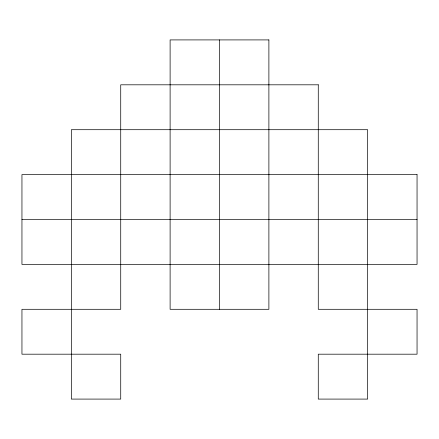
<?xml version="1.0" encoding="UTF-8"?>
<svg xmlns="http://www.w3.org/2000/svg" width="439" height="439" viewBox="0 0 439 439"><rect width="100%" height="100%" fill="white"/><g stroke="black" fill="none" stroke-linecap="round" stroke-linejoin="round"><path stroke-width="0.66" d="M21.95 219.5L417.05 219.5M219.5 39.911L219.5 309.297M268.887 39.911L170.112 39.911L170.112 309.297L268.887 309.297L268.887 39.911M318.275 84.809L120.725 84.809L120.725 309.297L21.95 309.297L21.95 354.191L120.725 354.191L120.725 399.089L71.337 399.089L71.337 129.703L367.662 129.703L367.662 399.089L318.275 399.089L318.275 354.191L417.05 354.191L417.05 309.297L318.275 309.297L318.275 84.809M417.05 174.601L21.95 174.601L21.95 264.399L417.05 264.399L417.05 174.601"/></g></svg>
